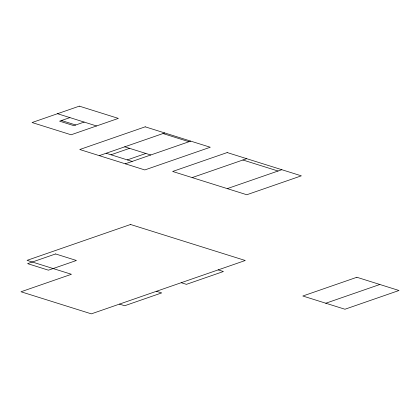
<?xml version="1.0" encoding="UTF-8"?>
<svg xmlns="http://www.w3.org/2000/svg" width="420" height="420" viewBox="0 0 420 420"><rect width="100%" height="100%" fill="white"/><g stroke="black" fill="none" stroke-linecap="round" stroke-linejoin="round"><path stroke-width="0.63" d="M69.909 117.6L59.598 121.175L73.847 125.648L84.152 122.073M99.272 155.642L164.724 132.951M111.006 154.78L129.581 148.339M127.318 159.899L145.892 153.463M125.291 163.81L190.743 141.12M192.155 177.592L246.697 158.686M227.283 188.622L281.825 169.712M325.799 303.224L379.853 284.487M163.002 133.549L189.021 141.719M242.912 159.999L278.04 171.024M57.514 113.71L96.548 125.963M61.477 120.524L75.721 124.997M124.724 146.816L150.743 154.985M106.15 153.258L132.174 161.422M218.206 269.876L223.424 271.514L186.417 284.345L181.204 282.707M156.466 291.281L161.684 292.919L124.677 305.744L119.464 304.106M79.333 106.145L32.062 122.535L71.096 134.783L118.361 118.398L79.333 106.145M145.204 126.824L79.758 149.515L144.811 169.937L210.257 147.247L145.204 126.824M227.183 152.56L172.641 171.465L246.797 194.749L301.34 175.838L227.183 152.56M130.547 224.485L27.059 260.358L71.426 274.286L21 291.769L91.35 313.856L245.27 260.495L130.547 224.485M55.592 253.948L27.615 263.644L48.431 270.181L76.414 260.479L55.592 253.948M356.874 277.274L302.82 296.011L344.951 309.236L399 290.498L356.874 277.274"/></g></svg>
